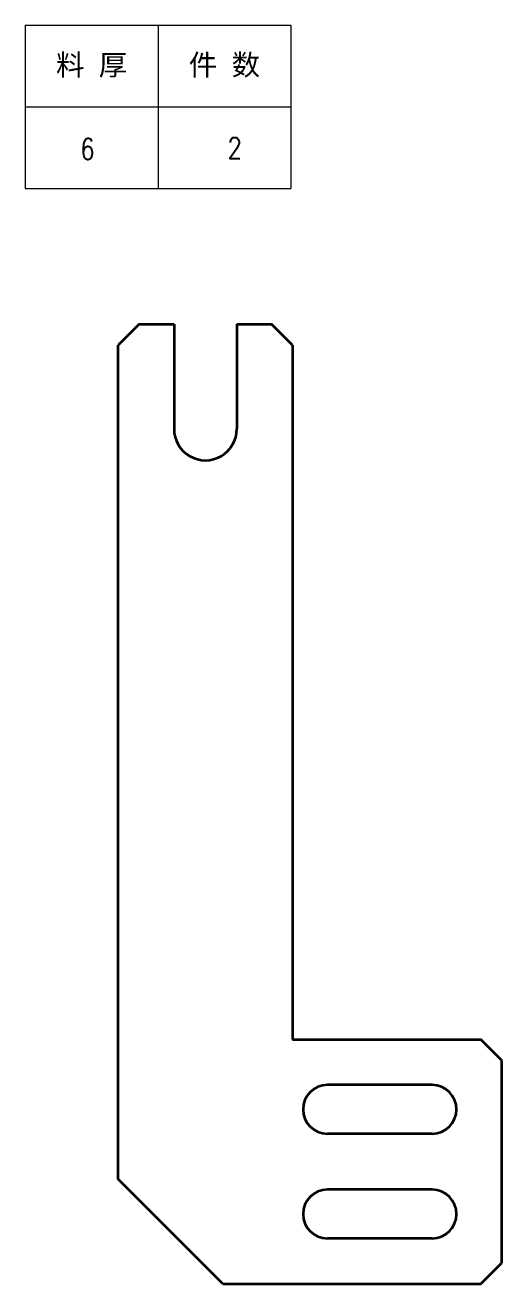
# Model space of a CAD drawing. Header units: millimetres. Extents: x -50019 to 104182, y -50696 to 36580.
# Drawn here: x -49090.3 to -49021.9, y 36400.1 to 36580.5 of the extents above; entities that cross this region are included whole.
import ezdxf
from ezdxf.enums import TextEntityAlignment as Align

# ---------------------------------------------------------------- set-up
doc = ezdxf.new("R2010")
doc.units = ezdxf.units.MM
doc.header["$LTSCALE"] = 0.5
doc.layers.add('标注线', color=3, linetype='Continuous', lineweight=18)
doc.styles.add('DIM', font='romans.shx', dxfattribs={"width": 0.8, "bigfont": 'bigfont.shx'})
doc.styles.get("Standard").update_dxf_attribs({"font": 'simplex.shx'})

# ---------------------------------------------------------------- blocks, each defined once
blk = doc.blocks.new('*T114')
at = {"color": 0, "linetype": 'ByBlock', "lineweight": -2, "transparency": 16777216}
for p, q in [((0, 0), (127, 0)), ((0, 0), (0, -78)), ((63.5, 0), (63.5, -78)), ((127, 0), (127, -78)), ((0, -39), (127, -39)), ((0, -78), (127, -78))]:
    blk.add_line(p, q, dxfattribs=at)
at = {"color": 0, "transparency": 16777216, "char_height": 10, "width": 60.5, "attachment_point": 5}
for s, insert in [('{\\fSimSun|b0|i0|c134|p2;料 厚}', (31.75, -19.5)), ('{\\fSimSun|b0|i0|c134|p2;件 数}', (95.25, -19.5))]:
    blk.add_mtext(s, dxfattribs=dict(at, insert=insert))
blk = doc.blocks.new('拆图参数')
blk.add_blockref('*T114', (-63.5, 78))
at = {"style": 'DIM', "width": 0.8}
blk.add_attdef('1', text='', height=10, dxfattribs=at).set_placement((36.65, 19.27), align=Align.MIDDLE_CENTER)
blk.add_attdef('6', text='', height=10, dxfattribs=at).set_placement((-37.13, 18.91), align=Align.MIDDLE_LEFT)

msp = doc.modelspace()

# ---------------------------------------------------------------- linework, layer by layer
at = {"color": 7, "lineweight": 35, "ltscale": 0.106066}
for p, q in [((-49073.944, 36537.628), (-49076.944, 36534.628)), ((-49051.944, 36534.628), (-49054.944, 36537.628)), ((-49021.944, 36432.128), (-49024.944, 36435.128)), ((-49024.944, 36400.128), (-49021.944, 36403.128))]:
    msp.add_line(p, q, dxfattribs=at)
at = {"color": 7, "lineweight": 35, "ltscale": 0.125}
for p, q in [((-49073.944, 36537.628), (-49068.944, 36537.628)), ((-49059.944, 36537.628), (-49054.944, 36537.628))]:
    msp.add_line(p, q, dxfattribs=at)
at = {"color": 7, "lineweight": 35, "ltscale": 0.375}
for p, q in [((-49068.944, 36537.628), (-49068.944, 36522.628)), ((-49059.944, 36537.628), (-49059.944, 36522.628)), ((-49031.944, 36428.628), (-49046.944, 36428.628)), ((-49031.944, 36421.628), (-49046.944, 36421.628)), ((-49031.944, 36413.628), (-49046.944, 36413.628)), ((-49031.944, 36406.628), (-49046.944, 36406.628))]:
    msp.add_line(p, q, dxfattribs=at)
at = {"color": 7, "lineweight": 35}
for p, q in [((-49076.944, 36415.128), (-49076.944, 36534.628)), ((-49051.944, 36534.628), (-49051.944, 36435.128)), ((-49051.944, 36435.128), (-49024.944, 36435.128)), ((-49021.944, 36403.128), (-49021.944, 36432.128)), ((-49061.944, 36400.128), (-49076.944, 36415.128)), ((-49061.944, 36400.128), (-49024.944, 36400.128))]:
    msp.add_line(p, q, dxfattribs=at)
for centre, radius, start, end in [((-49064.444, 36522.628), 4.5, 180, 0.00001), ((-49046.944, 36425.128), 3.5, 90, 270), ((-49031.944, 36425.128), 3.5, 270, 90), ((-49046.944, 36410.128), 3.5, 90, 270), ((-49031.944, 36410.128), 3.5, 270, 90)]:
    msp.add_arc(centre, radius, start, end, dxfattribs=at)

# ---------------------------------------------------------------- block references
at = {"layer": '标注线', "xscale": 0.3, "yscale": 0.3, "zscale": 0.3}
msp.add_blockref('拆图参数', (-49071.235, 36557.084), dxfattribs=at).add_auto_attribs({'1': '2', '6': '6'})

doc.saveas('drawing.dxf')
